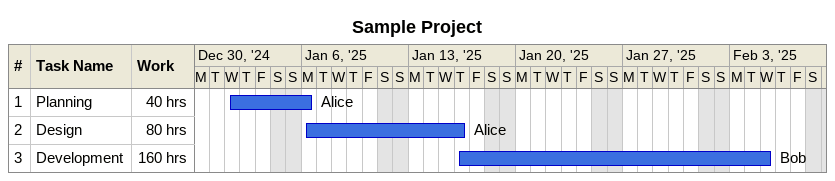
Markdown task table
Sample Project

| ID | Task | Start | Finish | Resources | Work (h) |
|---|---|---|---|---|---|
| 1 | Planning | 2025-01-01 | 2025-01-06 | Alice | 40 |
| 2 | Design | 2025-01-06 | 2025-01-16 | Alice | 80 |
| 3 | Development | 2025-01-16 | 2025-02-05 | Bob | 160 |
